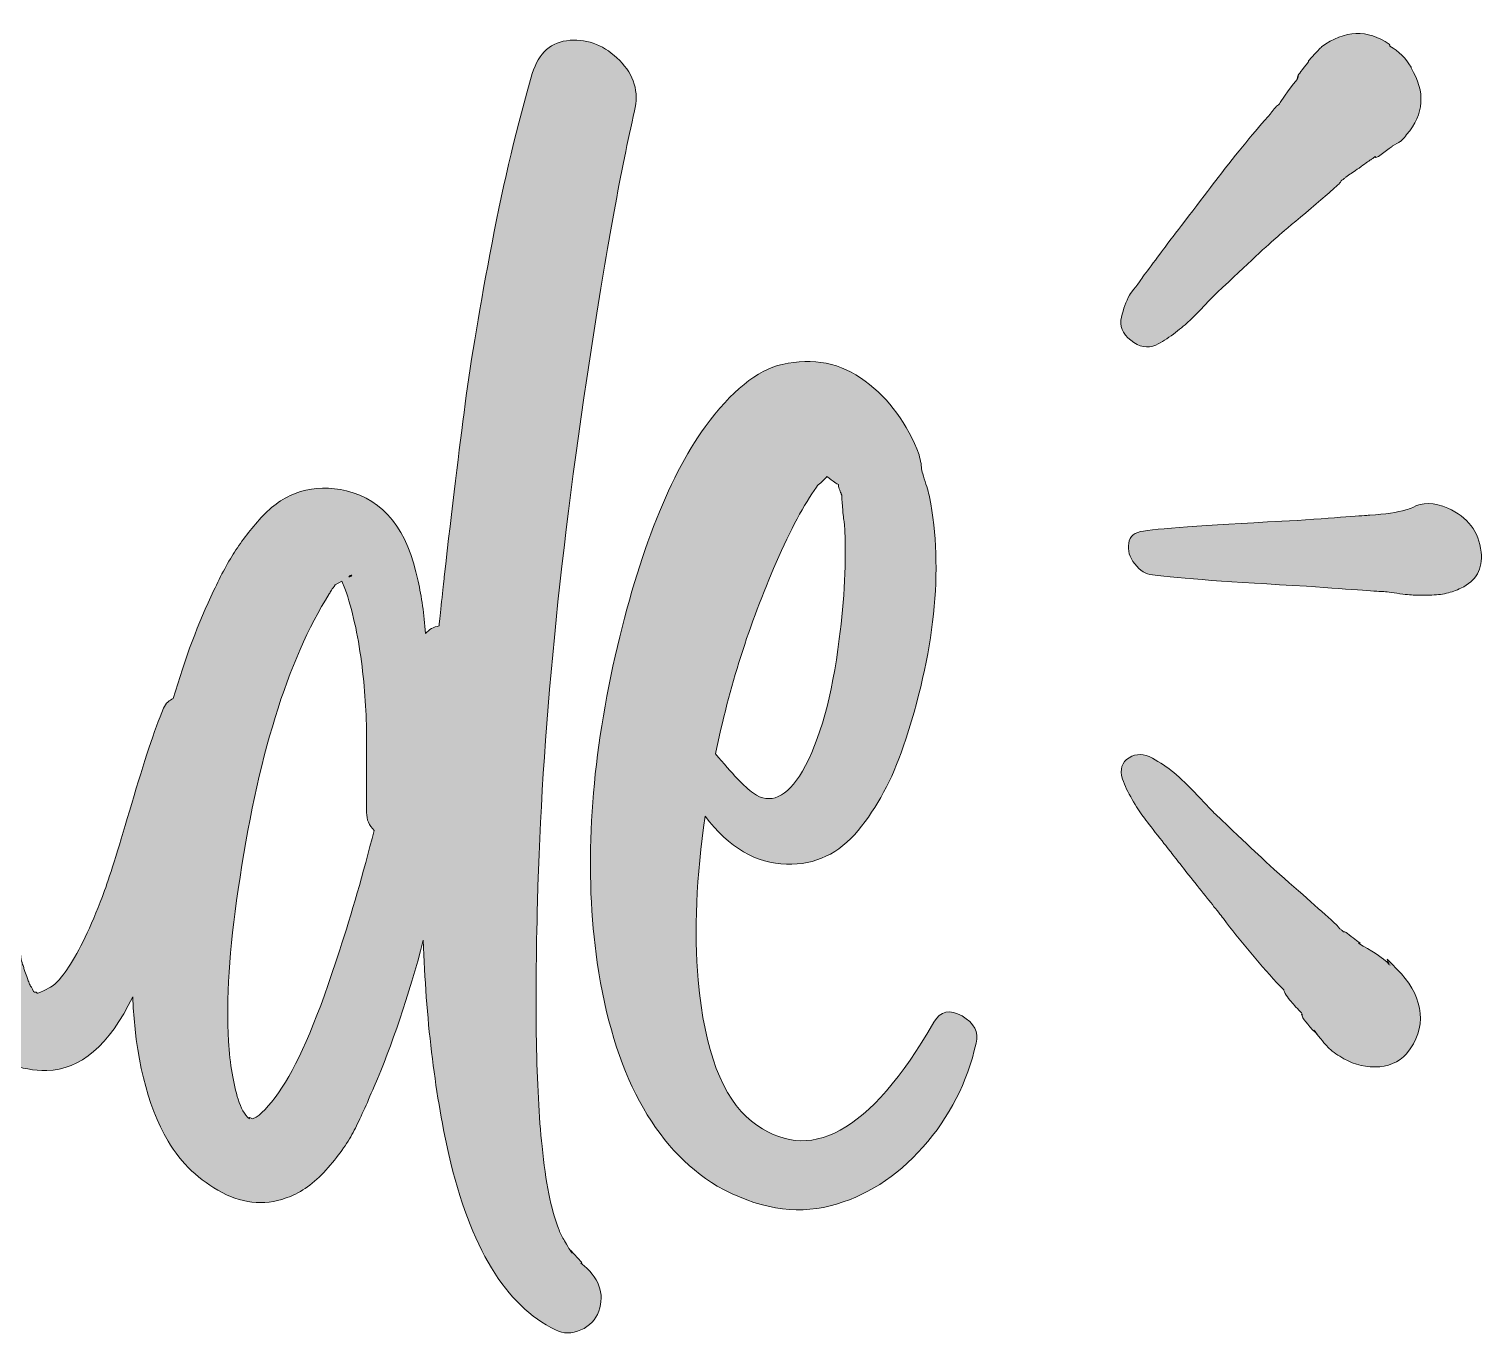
# Model space of a CAD drawing. Header units: inches. Extents: x 181 to 899, y -1027 to -53.
# Drawn here: x 555.6 to 800.7, y -1026.6 to -806.6 of the extents above; entities that cross this region are included whole.
import ezdxf

# ---------------------------------------------------------------- set-up
doc = ezdxf.new("R2010")
doc.units = ezdxf.units.IN
doc.header["$MEASUREMENT"] = 0
doc.layers.add('Layer 1', color=7, linetype='Continuous')

# ---------------------------------------------------------------- blocks, each defined once
blk = doc.blocks.new('block 2')
at = {"layer": 'Layer 1', "true_color": 0xffffff}
h = blk.add_hatch(color=7, dxfattribs=at)
h.dxf.hatch_style = 2
edge = h.paths.add_edge_path()
edge.add_spline(control_points=[(648.63, -1014.63), (648.68, -1014.67), (648.73, -1014.69), (648.77, -1014.69), (648.85, -1014.69), (648.85, -1014.61), (648.77, -1014.44), (648.77, -1014.44), (646.88, -1012.43), (646.88, -1012.43), (646.88, -1012.43), (647.13, -1012.93), (647.13, -1012.93), (646.96, -1012.68), (646.73, -1012.3), (646.44, -1011.8), (646.15, -1011.29), (645.92, -1010.92), (645.75, -1010.66), (645.41, -1010.08), (645.12, -1009.45), (644.87, -1008.78), (643.61, -1005.59), (642.69, -1000.98), (642.1, -994.94), (641.09, -985.12), (640.84, -971.36), (641.35, -953.66), (642.02, -925.9), (645.12, -894.31), (650.66, -858.91), (653.09, -843.06), (655.44, -830.22), (657.7, -820.41), (658.46, -817.22), (657.62, -814.39), (655.19, -811.92), (652.75, -809.44), (649.96, -808.31), (646.82, -808.52), (643.67, -808.73), (641.55, -810.6), (640.46, -814.12), (637.95, -822.67), (635.68, -832.2), (633.67, -842.68), (631.66, -853.17), (630.15, -862.21), (629.14, -869.8), (628.13, -877.39), (626.96, -887.1), (625.62, -898.93), (625.53, -899.85), (625.38, -901.24), (625.18, -903.08), (624.97, -904.93), (624.82, -906.31), (624.74, -907.23), (623.81, -907.4), (623.06, -907.82), (622.47, -908.49), (622.22, -905.22), (621.8, -902.28), (621.21, -899.68), (619.45, -891.04), (615.42, -885.97), (609.13, -884.46), (606.36, -883.79), (603.79, -883.83), (601.39, -884.58), (599, -885.34), (596.91, -886.68), (595.1, -888.61), (593.3, -890.54), (591.77, -892.47), (590.51, -894.4), (589.25, -896.33), (587.99, -898.63), (586.74, -901.32), (584.18, -906.64), (581.91, -912.7), (579.94, -919.48), (579.29, -919.72), (578.72, -920.24), (578.27, -921.09), (576.79, -924.73), (575.02, -930.08), (572.94, -937.13), (570.88, -944.17), (569.35, -949.08), (568.36, -951.83), (566.39, -957.16), (564.47, -961.3), (562.6, -964.25), (561.81, -965.53), (560.97, -966.62), (560.08, -967.5), (559.79, -967.8), (558.95, -968.29), (557.57, -968.98), (557.57, -968.98), (557.13, -969.13), (557.13, -969.13), (557.13, -969.13), (556.98, -969.13), (556.98, -969.13), (556.98, -969.13), (556.83, -968.98), (556.83, -968.98), (556.83, -968.98), (556.54, -968.98), (556.54, -968.98), (556.54, -968.98), (556.39, -968.84), (556.39, -968.84), (556.09, -968.24), (555.89, -967.9), (555.8, -967.8), (555.7, -967.7), (555.65, -967.58), (555.65, -967.43), (555.65, -967.28), (555.6, -967.16), (555.5, -967.06), (555.11, -965.98), (554.86, -965.29), (554.76, -964.99), (554.76, -964.9), (554.71, -964.72), (554.61, -964.47), (554.52, -964.23), (554.47, -964.06), (554.47, -963.96), (554.37, -963.76), (554.32, -963.61), (554.32, -963.51), (553.43, -958.29), (553.09, -949.62), (553.28, -937.5), (553.28, -934.74), (553.41, -929.81), (553.65, -922.71), (553.9, -915.62), (554.02, -910.15), (554.02, -906.31), (554.02, -904.14), (553.09, -902.17), (551.22, -900.39), (549.34, -898.62), (547.22, -897.58), (544.86, -897.29), (544.66, -888.81), (543.48, -881.67), (541.31, -875.85), (538.45, -868.66), (533.57, -864.6), (526.68, -863.66), (519.78, -862.72), (514.01, -865.41), (509.38, -871.71), (502.19, -881.47), (496.37, -895.56), (491.94, -913.99), (487.41, -932.22), (485.78, -949.42), (487.06, -965.58), (488.64, -986.77), (495.53, -999.44), (507.76, -1003.57), (509.23, -1004.07), (510.66, -1004.16), (512.04, -1003.87), (515.49, -1004.16), (518.57, -1003.2), (521.28, -1000.99), (523.99, -998.77), (526.21, -995.62), (527.93, -991.53), (529.66, -987.44), (530.96, -983.86), (531.85, -980.81), (532.74, -977.76), (533.52, -974.36), (534.21, -970.61), (535.59, -963.32), (536.58, -957.8), (537.17, -954.05), (538.06, -958.59), (539.04, -962.43), (540.13, -965.58), (541.7, -970.22), (544.07, -974.16), (547.22, -977.41), (550.38, -980.66), (554.17, -982.24), (558.61, -982.14), (564.29, -982.06), (569.13, -977.91), (573.11, -969.73), (573.52, -979.8), (575.49, -987.93), (579.06, -994.05), (581.32, -997.83), (584.36, -1000.72), (588.18, -1002.74), (592, -1004.75), (595.84, -1004.96), (599.7, -1003.37), (601.96, -1002.44), (604.08, -1000.83), (606.05, -998.52), (608.02, -996.22), (609.49, -994.12), (610.45, -992.23), (611.42, -990.34), (612.53, -987.89), (613.79, -984.87), (616.81, -977.91), (619.58, -969.69), (622.09, -960.21), (622.51, -973.29), (623.94, -985.33), (626.37, -996.32), (629.98, -1011.92), (635.98, -1021.78), (644.37, -1025.89), (645.71, -1026.56), (647.13, -1026.56), (648.64, -1025.89), (650.15, -1025.22), (651.16, -1024.17), (651.66, -1022.74), (652.72, -1019.72), (651.7, -1017.02), (648.63, -1014.63)], knot_values=[0, 0, 0, 0, 1, 1, 1, 2, 2, 2, 3, 3, 3, 4, 4, 4, 5, 5, 5, 6, 6, 6, 7, 7, 7, 8, 8, 8, 9, 9, 9, 10, 10, 10, 11, 11, 11, 12, 12, 12, 13, 13, 13, 14, 14, 14, 15, 15, 15, 16, 16, 16, 17, 17, 17, 18, 18, 18, 19, 19, 19, 20, 20, 20, 21, 21, 21, 22, 22, 22, 23, 23, 23, 24, 24, 24, 25, 25, 25, 26, 26, 26, 27, 27, 27, 28, 28, 28, 29, 29, 29, 30, 30, 30, 31, 31, 31, 32, 32, 32, 33, 33, 33, 34, 34, 34, 35, 35, 35, 36, 36, 36, 37, 37, 37, 38, 38, 38, 39, 39, 39, 40, 40, 40, 41, 41, 41, 42, 42, 42, 43, 43, 43, 44, 44, 44, 45, 45, 45, 46, 46, 46, 47, 47, 47, 48, 48, 48, 49, 49, 49, 50, 50, 50, 51, 51, 51, 52, 52, 52, 53, 53, 53, 54, 54, 54, 55, 55, 55, 56, 56, 56, 57, 57, 57, 58, 58, 58, 59, 59, 59, 60, 60, 60, 61, 61, 61, 62, 62, 62, 63, 63, 63, 64, 64, 64, 65, 65, 65, 66, 66, 66, 67, 67, 67, 68, 68, 68, 69, 69, 69, 70, 70, 70, 71, 71, 71, 72, 72, 72, 73, 73, 73, 74, 74, 74, 75, 75, 75, 76, 76, 76, 77, 77, 77, 78, 78, 78, 78], degree=3, periodic=1)
edge = h.paths.add_edge_path()
edge.add_spline(control_points=[(527.86, -958.49), (525.89, -967.75), (524.01, -974.45), (522.24, -978.59), (521.16, -981.35), (519.63, -984.01), (517.66, -986.57), (516.67, -987.86), (515.64, -988.84), (514.55, -989.53), (514.16, -989.73), (513.82, -989.88), (513.52, -989.97), (513.52, -989.97), (512.63, -989.53), (512.63, -989.53), (512.53, -989.53), (512.31, -989.41), (511.97, -989.16), (511.62, -988.92), (511.35, -988.74), (511.15, -988.64), (511.15, -988.64), (509.97, -987.46), (509.97, -987.46), (509.97, -987.46), (509.09, -986.13), (509.09, -986.13), (508.89, -985.74), (508.64, -985.15), (508.35, -984.36), (506.96, -980.61), (506.13, -975.83), (505.83, -970.02), (505.24, -958.59), (506.37, -945.28), (509.23, -930.11), (512.09, -915.42), (515.88, -902.9), (520.62, -892.56), (522.78, -887.93), (525.1, -884.23), (527.56, -881.47), (528.16, -882.85), (528.6, -884.08), (528.89, -885.17), (529.48, -887.14), (530.08, -890.29), (530.67, -894.63), (531.95, -903.5), (532.59, -913.75), (532.59, -925.37), (530.62, -942.23), (529.04, -953.27), (527.86, -958.49)], knot_values=[0, 0, 0, 0, 1, 1, 1, 2, 2, 2, 3, 3, 3, 4, 4, 4, 5, 5, 5, 6, 6, 6, 7, 7, 7, 8, 8, 8, 9, 9, 9, 10, 10, 10, 11, 11, 11, 12, 12, 12, 13, 13, 13, 14, 14, 14, 15, 15, 15, 16, 16, 16, 17, 17, 17, 18, 18, 18, 18], degree=3, periodic=1)
edge = h.paths.add_edge_path()
edge.add_spline(control_points=[(610.01, -898.8), (609.93, -898.89), (609.76, -898.93), (609.51, -898.93), (609.93, -898.59), (610.1, -898.55), (610.01, -898.8)], knot_values=[0, 0, 0, 0, 1, 1, 1, 2, 2, 2, 2], degree=3, periodic=1)
edge = h.paths.add_edge_path()
edge.add_spline(control_points=[(608, -961.84), (604.48, -972.83), (601.25, -980.55), (598.31, -984.99), (596.63, -987.51), (595.17, -989.19), (593.91, -990.03), (593.91, -990.03), (593.28, -990.28), (593.28, -990.28), (592.77, -990.03), (592.61, -990.03), (592.77, -990.28), (591.94, -989.61), (591.31, -988.52), (590.89, -987.01), (590.05, -984.41), (589.5, -981.14), (589.25, -977.19), (588.83, -970.23), (589.38, -961.72), (590.89, -951.65), (594.07, -929.59), (599.19, -912.98), (606.24, -901.82), (606.41, -901.49), (606.74, -900.98), (607.25, -900.31), (607.25, -900.31), (608.38, -899.68), (608.38, -899.68), (608.38, -899.68), (608.88, -900.94), (608.88, -900.94), (610.14, -904.55), (611.06, -908.64), (611.65, -913.21), (612.24, -917.78), (612.53, -922.08), (612.53, -926.11), (612.53, -930.13), (612.53, -934.33), (612.53, -938.69), (612.53, -939.86), (612.95, -940.87), (613.79, -941.71), (611.94, -949.01), (610.01, -955.72), (608, -961.84)], knot_values=[0, 0, 0, 0, 1, 1, 1, 2, 2, 2, 3, 3, 3, 4, 4, 4, 5, 5, 5, 6, 6, 6, 7, 7, 7, 8, 8, 8, 9, 9, 9, 10, 10, 10, 11, 11, 11, 12, 12, 12, 13, 13, 13, 14, 14, 14, 15, 15, 15, 16, 16, 16, 16], degree=3, periodic=1)
h = blk.add_hatch(color=7, dxfattribs=at)
h.dxf.hatch_style = 2
edge = h.paths.add_edge_path()
edge.add_spline(control_points=[(741.35, -859.08), (742.78, -860.21), (744.19, -860.48), (745.57, -859.89), (746.55, -859.4), (747.54, -858.78), (748.52, -858.04), (749.51, -857.3), (750.35, -856.61), (751.04, -855.97), (751.73, -855.33), (752.59, -854.47), (753.63, -853.38), (754.66, -852.3), (755.42, -851.51), (755.92, -851.02), (761.14, -846.09), (764.54, -842.94), (766.12, -841.56), (766.8, -840.97), (768.38, -839.64), (770.85, -837.57), (773.31, -835.5), (775.18, -833.87), (776.46, -832.69), (776.56, -832.59), (776.66, -832.47), (776.76, -832.32), (776.86, -832.17), (776.98, -832.05), (777.13, -831.95), (777.28, -831.85), (777.4, -831.75), (777.5, -831.65), (777.6, -831.56), (777.89, -831.36), (778.39, -831.06), (778.39, -831.06), (778.09, -831.21), (778.09, -831.21), (778.58, -830.91), (779.27, -830.45), (780.16, -829.81), (781.05, -829.17), (781.64, -828.75), (781.93, -828.55), (782.23, -828.35), (782.43, -828.21), (782.52, -828.11), (782.52, -828.11), (782.67, -828.25), (782.67, -828.25), (782.67, -828.25), (783.12, -828.11), (783.12, -828.11), (783.12, -828.11), (784.89, -826.78), (784.89, -826.78), (785.18, -826.58), (785.38, -826.43), (785.48, -826.33), (785.48, -826.33), (786.52, -825.74), (786.52, -825.74), (786.91, -825.54), (787.35, -825.1), (787.85, -824.41), (790.8, -820.96), (791.05, -817.22), (788.59, -813.18), (788.59, -813.18), (788.59, -813.03), (788.59, -813.03), (787.7, -811.55), (786.52, -810.37), (785.04, -809.48), (785.04, -809.48), (785.04, -809.33), (785.04, -809.33), (785.04, -809.33), (784.89, -809.18), (784.89, -809.18), (781.24, -806.62), (777.45, -806.77), (773.51, -809.63), (773.41, -809.73), (773.21, -809.92), (772.92, -810.22), (772.62, -810.52), (772.32, -810.84), (772.03, -811.18), (771.73, -811.53), (771.53, -811.75), (771.44, -811.85), (771.34, -811.94), (771.29, -812.04), (771.29, -812.14), (770.21, -813.52), (769.61, -814.31), (769.52, -814.51), (769.61, -814.51), (769.56, -814.71), (769.37, -815.1), (767.69, -817.27), (766.71, -818.65), (766.41, -819.24), (766.41, -819.24), (766.27, -819.38), (766.27, -819.38), (766.06, -819.48), (765.82, -819.71), (765.53, -820.05), (765.23, -820.4), (765.03, -820.67), (764.93, -820.86), (762.27, -823.82), (759.32, -827.42), (756.06, -831.65), (755.08, -832.94), (753.65, -834.81), (751.78, -837.27), (749.9, -839.74), (748.57, -841.46), (747.79, -842.44), (747.29, -843.14), (746.53, -844.17), (745.5, -845.55), (744.46, -846.93), (743.7, -847.97), (743.2, -848.65), (743, -848.95), (742.66, -849.42), (742.17, -850.06), (741.68, -850.7), (741.33, -851.17), (741.13, -851.46), (740.54, -852.55), (740.1, -853.78), (739.8, -855.16), (739.41, -856.64), (739.93, -857.94), (741.35, -859.08)], knot_values=[0, 0, 0, 0, 1, 1, 1, 2, 2, 2, 3, 3, 3, 4, 4, 4, 5, 5, 5, 6, 6, 6, 7, 7, 7, 8, 8, 8, 9, 9, 9, 10, 10, 10, 11, 11, 11, 12, 12, 12, 13, 13, 13, 14, 14, 14, 15, 15, 15, 16, 16, 16, 17, 17, 17, 18, 18, 18, 19, 19, 19, 20, 20, 20, 21, 21, 21, 22, 22, 22, 23, 23, 23, 24, 24, 24, 25, 25, 25, 26, 26, 26, 27, 27, 27, 28, 28, 28, 29, 29, 29, 30, 30, 30, 31, 31, 31, 32, 32, 32, 33, 33, 33, 34, 34, 34, 35, 35, 35, 36, 36, 36, 37, 37, 37, 38, 38, 38, 39, 39, 39, 40, 40, 40, 41, 41, 41, 42, 42, 42, 43, 43, 43, 44, 44, 44, 45, 45, 45, 46, 46, 46, 47, 47, 47, 47], degree=3, periodic=1)
h = blk.add_hatch(color=7, dxfattribs=at)
h.dxf.hatch_style = 2
h.paths.add_polyline_path([(769.52, -814.65), (769.52, -814.51), (769.37, -814.95)])
h = blk.add_hatch(color=7, dxfattribs=at)
h.dxf.hatch_style = 2
edge = h.paths.add_edge_path()
edge.add_spline(control_points=[(712.9, -972.97), (710.83, -971.79), (709.25, -972.14), (708.17, -974.01), (697.33, -992.74), (687.08, -998.3), (677.42, -990.71), (672.49, -986.77), (669.49, -978.84), (668.4, -966.91), (667.71, -958.74), (668.11, -949.52), (669.59, -939.27), (673.62, -944.59), (678.21, -947.3), (683.33, -947.4), (688.16, -947.5), (692.18, -945.6), (695.38, -941.71), (698.58, -937.82), (701.12, -933.11), (702.99, -927.59), (708.32, -911.83), (709.79, -897.78), (707.43, -885.46), (707.33, -885.07), (707.21, -884.63), (707.06, -884.13), (706.91, -883.64), (706.74, -883.07), (706.54, -882.43), (706.34, -881.79), (706.19, -881.32), (706.1, -881.03), (706.1, -880.34), (705.95, -879.45), (705.65, -878.37), (703.68, -873.14), (700.65, -869), (696.56, -865.95), (692.47, -862.9), (687.82, -861.96), (682.59, -863.14), (678.36, -864.13), (674.02, -867.63), (669.59, -873.64), (663.18, -882.61), (658, -896.06), (654.06, -913.99), (650.12, -932.13), (649.24, -948.78), (651.4, -963.96), (654.16, -982.58), (660.91, -995.15), (671.65, -1001.65), (678.36, -1005.4), (684.69, -1006.5), (690.65, -1004.98), (696.61, -1003.45), (701.83, -1000.15), (706.32, -995.07), (710.8, -990), (713.79, -984.16), (715.26, -977.56), (715.76, -975.69), (714.97, -974.16), (712.9, -972.97)], knot_values=[0, 0, 0, 0, 1, 1, 1, 2, 2, 2, 3, 3, 3, 4, 4, 4, 5, 5, 5, 6, 6, 6, 7, 7, 7, 8, 8, 8, 9, 9, 9, 10, 10, 10, 11, 11, 11, 12, 12, 12, 13, 13, 13, 14, 14, 14, 15, 15, 15, 16, 16, 16, 17, 17, 17, 18, 18, 18, 19, 19, 19, 20, 20, 20, 21, 21, 21, 22, 22, 22, 22], degree=3, periodic=1)
edge = h.paths.add_edge_path()
edge.add_spline(control_points=[(681.56, -896.55), (684.02, -890.93), (686.29, -886.7), (688.36, -883.84), (688.36, -883.84), (688.51, -883.54), (688.51, -883.54), (688.7, -883.44), (688.97, -883.22), (689.32, -882.88), (689.66, -882.53), (689.94, -882.26), (690.13, -882.06), (691.22, -882.85), (691.86, -883.3), (692.05, -883.39), (692.05, -883.59), (692.1, -883.84), (692.2, -884.13), (692.3, -884.43), (692.4, -884.67), (692.5, -884.87), (692.5, -884.97), (692.55, -885.07), (692.65, -885.17), (692.65, -885.17), (692.65, -885.46), (692.65, -885.46), (692.65, -885.96), (692.69, -886.72), (692.79, -887.75), (692.89, -888.79), (692.99, -889.55), (693.09, -890.04), (693.39, -896.35), (693.09, -902.81), (692.2, -909.41), (691.02, -919.07), (688.95, -926.51), (685.99, -931.73), (683.33, -936.17), (680.57, -937.4), (677.72, -935.43), (676.24, -934.34), (674.12, -932.13), (671.36, -928.77), (673.62, -917.64), (677.03, -906.9), (681.56, -896.55)], knot_values=[0, 0, 0, 0, 1, 1, 1, 2, 2, 2, 3, 3, 3, 4, 4, 4, 5, 5, 5, 6, 6, 6, 7, 7, 7, 8, 8, 8, 9, 9, 9, 10, 10, 10, 11, 11, 11, 12, 12, 12, 13, 13, 13, 14, 14, 14, 15, 15, 15, 16, 16, 16, 16], degree=3, periodic=1)
h = blk.add_hatch(color=7, dxfattribs=at)
h.dxf.hatch_style = 2
edge = h.paths.add_edge_path()
edge.add_spline(control_points=[(794.8, -887.38), (792.43, -886.4), (790.46, -886.35), (788.88, -887.24), (788.49, -887.44), (788.09, -887.58), (787.7, -887.68), (786.32, -888.08), (784.3, -888.37), (781.64, -888.57), (781.44, -888.57), (777.35, -888.86), (769.37, -889.45), (755.47, -890.14), (746.85, -890.73), (743.5, -891.23), (742.02, -891.43), (741.18, -892.11), (740.99, -893.3), (740.79, -894.48), (741.13, -895.64), (742.02, -896.77), (742.91, -897.9), (743.89, -898.52), (744.98, -898.62), (749.61, -899.21), (758.28, -899.85), (770.99, -900.54), (779.27, -901.13), (783.51, -901.43), (783.71, -901.43), (784, -901.43), (784.84, -901.53), (786.22, -901.72), (787.6, -901.92), (788.59, -902.02), (789.18, -902.02), (789.77, -902.02), (790.61, -902.02), (791.69, -902.02), (792.77, -902.02), (793.73, -901.92), (794.57, -901.72), (795.41, -901.53), (796.22, -901.23), (797.01, -900.84), (799.57, -899.65), (800.71, -897.64), (800.41, -894.77), (800.02, -891.33), (798.14, -888.86), (794.8, -887.38)], knot_values=[0, 0, 0, 0, 1, 1, 1, 2, 2, 2, 3, 3, 3, 4, 4, 4, 5, 5, 5, 6, 6, 6, 7, 7, 7, 8, 8, 8, 9, 9, 9, 10, 10, 10, 11, 11, 11, 12, 12, 12, 13, 13, 13, 14, 14, 14, 15, 15, 15, 16, 16, 16, 17, 17, 17, 17], degree=3, periodic=1)
h = blk.add_hatch(color=7, dxfattribs=at)
h.dxf.hatch_style = 2
edge = h.paths.add_edge_path()
edge.add_spline(control_points=[(784.59, -963.37), (784.59, -963.37), (784.74, -963.96), (784.74, -963.96), (784.82, -964.11), (784.87, -964.2), (784.92, -964.28), (784.8, -964.16), (784.59, -963.95), (784.3, -963.66), (783.51, -962.97), (781.98, -961.99), (779.72, -960.71), (779.72, -960.71), (780.01, -960.71), (780.01, -960.71), (780.01, -960.71), (779.42, -960.26), (779.42, -960.26), (779.03, -959.97), (778.61, -959.65), (778.16, -959.3), (777.72, -958.96), (777.45, -958.78), (777.35, -958.78), (777.35, -958.78), (777.2, -958.78), (777.2, -958.78), (777.2, -958.78), (777.06, -958.64), (777.06, -958.64), (776.96, -958.54), (776.83, -958.44), (776.69, -958.34), (776.54, -958.24), (776.41, -958.12), (776.32, -957.97), (776.22, -957.82), (776.12, -957.7), (776.02, -957.6), (773.75, -955.53), (770.26, -952.43), (765.53, -948.29), (764.44, -947.3), (761.14, -944.2), (755.62, -938.97), (755.13, -938.48), (754.12, -937.42), (752.59, -935.8), (751.06, -934.17), (749.73, -932.89), (748.6, -931.95), (747.47, -931.02), (746.26, -930.2), (744.98, -929.51), (743.6, -928.73), (742.29, -928.7), (741.06, -929.44), (739.83, -930.18), (739.46, -931.39), (739.95, -933.06), (740.34, -934.15), (740.89, -935.28), (741.58, -936.46), (742.26, -937.64), (742.88, -938.6), (743.42, -939.34), (743.97, -940.08), (744.78, -941.14), (745.86, -942.52), (746.95, -943.9), (747.69, -944.84), (748.08, -945.33), (749.07, -946.61), (750.54, -948.49), (752.52, -950.95), (754.49, -953.41), (755.96, -955.29), (756.95, -956.56), (759.71, -960.21), (762.72, -963.81), (765.97, -967.36), (765.97, -967.36), (767, -968.39), (767, -968.39), (767, -968.39), (767.15, -968.54), (767.15, -968.54), (767.15, -968.54), (767.15, -968.69), (767.15, -968.69), (767.25, -968.98), (767.45, -969.33), (767.74, -969.72), (768.04, -970.12), (768.31, -970.46), (768.56, -970.76), (768.8, -971.05), (769.1, -971.37), (769.44, -971.72), (769.79, -972.06), (770.06, -972.38), (770.26, -972.68), (770.26, -972.68), (770.26, -972.83), (770.26, -972.83), (770.26, -972.83), (770.11, -972.68), (770.11, -972.68), (770.3, -973.37), (771.09, -974.4), (772.47, -975.78), (772.47, -975.78), (772.84, -976.15), (772.84, -976.15), (772.99, -976.35), (773.16, -976.57), (773.36, -976.82), (773.75, -977.31), (774.1, -977.7), (774.39, -978), (774.89, -978.59), (775.63, -979.18), (776.61, -979.77), (778.39, -980.96), (780.36, -981.55), (782.52, -981.55), (784.69, -981.55), (786.46, -980.81), (787.85, -979.33), (789.62, -977.16), (790.38, -974.9), (790.14, -972.53), (789.89, -970.17), (788.83, -967.95), (786.96, -965.88), (786.96, -965.88), (784.59, -963.37), (784.59, -963.37)], knot_values=[0, 0, 0, 0, 1, 1, 1, 2, 2, 2, 3, 3, 3, 4, 4, 4, 5, 5, 5, 6, 6, 6, 7, 7, 7, 8, 8, 8, 9, 9, 9, 10, 10, 10, 11, 11, 11, 12, 12, 12, 13, 13, 13, 14, 14, 14, 15, 15, 15, 16, 16, 16, 17, 17, 17, 18, 18, 18, 19, 19, 19, 20, 20, 20, 21, 21, 21, 22, 22, 22, 23, 23, 23, 24, 24, 24, 25, 25, 25, 26, 26, 26, 27, 27, 27, 28, 28, 28, 29, 29, 29, 30, 30, 30, 31, 31, 31, 32, 32, 32, 33, 33, 33, 34, 34, 34, 35, 35, 35, 36, 36, 36, 37, 37, 37, 38, 38, 38, 39, 39, 39, 40, 40, 40, 41, 41, 41, 42, 42, 42, 43, 43, 43, 44, 44, 44, 45, 45, 45, 46, 46, 46, 46], degree=3, periodic=1)
edge = h.paths.add_edge_path()
edge.add_spline(control_points=[(772.18, -975.34), (772.18, -975.34), (772.32, -975.49), (772.32, -975.49), (772.32, -975.49), (772.47, -975.64), (772.47, -975.64), (772.55, -975.75), (772.65, -975.89), (772.76, -976.03), (772.76, -976.03), (772.18, -975.34), (772.18, -975.34)], knot_values=[0, 0, 0, 0, 1, 1, 1, 2, 2, 2, 3, 3, 3, 4, 4, 4, 4], degree=3, periodic=1)
edge = h.paths.add_edge_path()
edge.add_spline(control_points=[(785.04, -964.4), (785.04, -964.4), (785.04, -964.4), (785.04, -964.4), (785.06, -964.43), (785.06, -964.42), (785.04, -964.4)], knot_values=[0, 0, 0, 0, 1, 1, 1, 2, 2, 2, 2], degree=3, periodic=1)
at = {"layer": 'Layer 1', "lineweight": 0}
blk.add_lwpolyline([(769.52, -814.65), (769.52, -814.51), (769.37, -814.95), (769.52, -814.65)], dxfattribs=at)
for points, knots in [([(648.63, -1014.63), (648.68, -1014.67), (648.73, -1014.69), (648.77, -1014.69), (648.85, -1014.69), (648.85, -1014.61), (648.77, -1014.44), (648.77, -1014.44), (646.88, -1012.43), (646.88, -1012.43), (646.88, -1012.43), (647.13, -1012.93), (647.13, -1012.93), (646.96, -1012.68), (646.73, -1012.3), (646.44, -1011.8), (646.15, -1011.29), (645.92, -1010.92), (645.75, -1010.66), (645.41, -1010.08), (645.12, -1009.45), (644.87, -1008.78), (643.61, -1005.59), (642.69, -1000.98), (642.1, -994.94), (641.09, -985.12), (640.84, -971.36), (641.35, -953.66), (642.02, -925.9), (645.12, -894.31), (650.66, -858.91), (653.09, -843.06), (655.44, -830.22), (657.7, -820.41), (658.46, -817.22), (657.62, -814.39), (655.19, -811.92), (652.75, -809.44), (649.96, -808.31), (646.82, -808.52), (643.67, -808.73), (641.55, -810.6), (640.46, -814.12), (637.95, -822.67), (635.68, -832.2), (633.67, -842.68), (631.66, -853.17), (630.15, -862.21), (629.14, -869.8), (628.13, -877.39), (626.96, -887.1), (625.62, -898.93), (625.53, -899.85), (625.38, -901.24), (625.18, -903.08), (624.97, -904.93), (624.82, -906.31), (624.74, -907.23), (623.81, -907.4), (623.06, -907.82), (622.47, -908.49), (622.22, -905.22), (621.8, -902.28), (621.21, -899.68), (619.45, -891.04), (615.42, -885.97), (609.13, -884.46), (606.36, -883.79), (603.79, -883.83), (601.39, -884.58), (599, -885.34), (596.91, -886.68), (595.1, -888.61), (593.3, -890.54), (591.77, -892.47), (590.51, -894.4), (589.25, -896.33), (587.99, -898.63), (586.74, -901.32), (584.18, -906.64), (581.91, -912.7), (579.94, -919.48), (579.29, -919.72), (578.72, -920.24), (578.27, -921.09), (576.79, -924.73), (575.02, -930.08), (572.94, -937.13), (570.88, -944.17), (569.35, -949.08), (568.36, -951.83), (566.39, -957.16), (564.47, -961.3), (562.6, -964.25), (561.81, -965.53), (560.97, -966.62), (560.08, -967.5), (559.79, -967.8), (558.95, -968.29), (557.57, -968.98), (557.57, -968.98), (557.13, -969.13), (557.13, -969.13), (557.13, -969.13), (556.98, -969.13), (556.98, -969.13), (556.98, -969.13), (556.83, -968.98), (556.83, -968.98), (556.83, -968.98), (556.54, -968.98), (556.54, -968.98), (556.54, -968.98), (556.39, -968.84), (556.39, -968.84), (556.09, -968.24), (555.89, -967.9), (555.8, -967.8), (555.7, -967.7), (555.65, -967.58), (555.65, -967.43), (555.65, -967.28), (555.6, -967.16), (555.5, -967.06), (555.11, -965.98), (554.86, -965.29), (554.76, -964.99), (554.76, -964.9), (554.71, -964.72), (554.61, -964.47), (554.52, -964.23), (554.47, -964.06), (554.47, -963.96), (554.37, -963.76), (554.32, -963.61), (554.32, -963.51), (553.43, -958.29), (553.09, -949.62), (553.28, -937.5), (553.28, -934.74), (553.41, -929.81), (553.65, -922.71), (553.9, -915.62), (554.02, -910.15), (554.02, -906.31), (554.02, -904.14), (553.09, -902.17), (551.22, -900.39), (549.34, -898.62), (547.22, -897.58), (544.86, -897.29), (544.66, -888.81), (543.48, -881.67), (541.31, -875.85), (538.45, -868.66), (533.57, -864.6), (526.68, -863.66), (519.78, -862.72), (514.01, -865.41), (509.38, -871.71), (502.19, -881.47), (496.37, -895.56), (491.94, -913.99), (487.41, -932.22), (485.78, -949.42), (487.06, -965.58), (488.64, -986.77), (495.53, -999.44), (507.76, -1003.57), (509.23, -1004.07), (510.66, -1004.16), (512.04, -1003.87), (515.49, -1004.16), (518.57, -1003.2), (521.28, -1000.99), (523.99, -998.77), (526.21, -995.62), (527.93, -991.53), (529.66, -987.44), (530.96, -983.86), (531.85, -980.81), (532.74, -977.76), (533.52, -974.36), (534.21, -970.61), (535.59, -963.32), (536.58, -957.8), (537.17, -954.05), (538.06, -958.59), (539.04, -962.43), (540.13, -965.58), (541.7, -970.22), (544.07, -974.16), (547.22, -977.41), (550.38, -980.66), (554.17, -982.24), (558.61, -982.14), (564.29, -982.06), (569.13, -977.91), (573.11, -969.73), (573.52, -979.8), (575.49, -987.93), (579.06, -994.05), (581.32, -997.83), (584.36, -1000.72), (588.18, -1002.74), (592, -1004.75), (595.84, -1004.96), (599.7, -1003.37), (601.96, -1002.44), (604.08, -1000.83), (606.05, -998.52), (608.02, -996.22), (609.49, -994.12), (610.45, -992.23), (611.42, -990.34), (612.53, -987.89), (613.79, -984.87), (616.81, -977.91), (619.58, -969.69), (622.09, -960.21), (622.51, -973.29), (623.94, -985.33), (626.37, -996.32), (629.98, -1011.92), (635.98, -1021.78), (644.37, -1025.89), (645.71, -1026.56), (647.13, -1026.56), (648.64, -1025.89), (650.15, -1025.22), (651.16, -1024.17), (651.66, -1022.74), (652.72, -1019.72), (651.7, -1017.02), (648.63, -1014.63)], [0, 0, 0, 0, 1, 1, 1, 2, 2, 2, 3, 3, 3, 4, 4, 4, 5, 5, 5, 6, 6, 6, 7, 7, 7, 8, 8, 8, 9, 9, 9, 10, 10, 10, 11, 11, 11, 12, 12, 12, 13, 13, 13, 14, 14, 14, 15, 15, 15, 16, 16, 16, 17, 17, 17, 18, 18, 18, 19, 19, 19, 20, 20, 20, 21, 21, 21, 22, 22, 22, 23, 23, 23, 24, 24, 24, 25, 25, 25, 26, 26, 26, 27, 27, 27, 28, 28, 28, 29, 29, 29, 30, 30, 30, 31, 31, 31, 32, 32, 32, 33, 33, 33, 34, 34, 34, 35, 35, 35, 36, 36, 36, 37, 37, 37, 38, 38, 38, 39, 39, 39, 40, 40, 40, 41, 41, 41, 42, 42, 42, 43, 43, 43, 44, 44, 44, 45, 45, 45, 46, 46, 46, 47, 47, 47, 48, 48, 48, 49, 49, 49, 50, 50, 50, 51, 51, 51, 52, 52, 52, 53, 53, 53, 54, 54, 54, 55, 55, 55, 56, 56, 56, 57, 57, 57, 58, 58, 58, 59, 59, 59, 60, 60, 60, 61, 61, 61, 62, 62, 62, 63, 63, 63, 64, 64, 64, 65, 65, 65, 66, 66, 66, 67, 67, 67, 68, 68, 68, 69, 69, 69, 70, 70, 70, 71, 71, 71, 72, 72, 72, 73, 73, 73, 74, 74, 74, 75, 75, 75, 76, 76, 76, 77, 77, 77, 78, 78, 78, 78]), ([(741.35, -859.08), (742.78, -860.21), (744.19, -860.48), (745.57, -859.89), (746.55, -859.4), (747.54, -858.78), (748.52, -858.04), (749.51, -857.3), (750.35, -856.61), (751.04, -855.97), (751.73, -855.33), (752.59, -854.47), (753.63, -853.38), (754.66, -852.3), (755.42, -851.51), (755.92, -851.02), (761.14, -846.09), (764.54, -842.94), (766.12, -841.56), (766.8, -840.97), (768.38, -839.64), (770.85, -837.57), (773.31, -835.5), (775.18, -833.87), (776.46, -832.69), (776.56, -832.59), (776.66, -832.47), (776.76, -832.32), (776.86, -832.17), (776.98, -832.05), (777.13, -831.95), (777.28, -831.85), (777.4, -831.75), (777.5, -831.65), (777.6, -831.56), (777.89, -831.36), (778.39, -831.06), (778.39, -831.06), (778.09, -831.21), (778.09, -831.21), (778.58, -830.91), (779.27, -830.45), (780.16, -829.81), (781.05, -829.17), (781.64, -828.75), (781.93, -828.55), (782.23, -828.35), (782.43, -828.21), (782.52, -828.11), (782.52, -828.11), (782.67, -828.25), (782.67, -828.25), (782.67, -828.25), (783.12, -828.11), (783.12, -828.11), (783.12, -828.11), (784.89, -826.78), (784.89, -826.78), (785.18, -826.58), (785.38, -826.43), (785.48, -826.33), (785.48, -826.33), (786.52, -825.74), (786.52, -825.74), (786.91, -825.54), (787.35, -825.1), (787.85, -824.41), (790.8, -820.96), (791.05, -817.22), (788.59, -813.18), (788.59, -813.18), (788.59, -813.03), (788.59, -813.03), (787.7, -811.55), (786.52, -810.37), (785.04, -809.48), (785.04, -809.48), (785.04, -809.33), (785.04, -809.33), (785.04, -809.33), (784.89, -809.18), (784.89, -809.18), (781.24, -806.62), (777.45, -806.77), (773.51, -809.63), (773.41, -809.73), (773.21, -809.92), (772.92, -810.22), (772.62, -810.52), (772.32, -810.84), (772.03, -811.18), (771.73, -811.53), (771.53, -811.75), (771.44, -811.85), (771.34, -811.94), (771.29, -812.04), (771.29, -812.14), (770.21, -813.52), (769.61, -814.31), (769.52, -814.51), (769.61, -814.51), (769.56, -814.71), (769.37, -815.1), (767.69, -817.27), (766.71, -818.65), (766.41, -819.24), (766.41, -819.24), (766.27, -819.38), (766.27, -819.38), (766.06, -819.48), (765.82, -819.71), (765.53, -820.05), (765.23, -820.4), (765.03, -820.67), (764.93, -820.86), (762.27, -823.82), (759.32, -827.42), (756.06, -831.65), (755.08, -832.94), (753.65, -834.81), (751.78, -837.27), (749.9, -839.74), (748.57, -841.46), (747.79, -842.44), (747.29, -843.14), (746.53, -844.17), (745.5, -845.55), (744.46, -846.93), (743.7, -847.97), (743.2, -848.65), (743, -848.95), (742.66, -849.42), (742.17, -850.06), (741.68, -850.7), (741.33, -851.17), (741.13, -851.46), (740.54, -852.55), (740.1, -853.78), (739.8, -855.16), (739.41, -856.64), (739.93, -857.94), (741.35, -859.08)], [0, 0, 0, 0, 1, 1, 1, 2, 2, 2, 3, 3, 3, 4, 4, 4, 5, 5, 5, 6, 6, 6, 7, 7, 7, 8, 8, 8, 9, 9, 9, 10, 10, 10, 11, 11, 11, 12, 12, 12, 13, 13, 13, 14, 14, 14, 15, 15, 15, 16, 16, 16, 17, 17, 17, 18, 18, 18, 19, 19, 19, 20, 20, 20, 21, 21, 21, 22, 22, 22, 23, 23, 23, 24, 24, 24, 25, 25, 25, 26, 26, 26, 27, 27, 27, 28, 28, 28, 29, 29, 29, 30, 30, 30, 31, 31, 31, 32, 32, 32, 33, 33, 33, 34, 34, 34, 35, 35, 35, 36, 36, 36, 37, 37, 37, 38, 38, 38, 39, 39, 39, 40, 40, 40, 41, 41, 41, 42, 42, 42, 43, 43, 43, 44, 44, 44, 45, 45, 45, 46, 46, 46, 47, 47, 47, 47]), ([(712.9, -972.97), (710.83, -971.79), (709.25, -972.14), (708.17, -974.01), (697.33, -992.74), (687.08, -998.3), (677.42, -990.71), (672.49, -986.77), (669.49, -978.84), (668.4, -966.91), (667.71, -958.74), (668.11, -949.52), (669.59, -939.27), (673.62, -944.59), (678.21, -947.3), (683.33, -947.4), (688.16, -947.5), (692.18, -945.6), (695.38, -941.71), (698.58, -937.82), (701.12, -933.11), (702.99, -927.59), (708.32, -911.83), (709.79, -897.78), (707.43, -885.46), (707.33, -885.07), (707.21, -884.63), (707.06, -884.13), (706.91, -883.64), (706.74, -883.07), (706.54, -882.43), (706.34, -881.79), (706.19, -881.32), (706.1, -881.03), (706.1, -880.34), (705.95, -879.45), (705.65, -878.37), (703.68, -873.14), (700.65, -869), (696.56, -865.95), (692.47, -862.9), (687.82, -861.96), (682.59, -863.14), (678.36, -864.13), (674.02, -867.63), (669.59, -873.64), (663.18, -882.61), (658, -896.06), (654.06, -913.99), (650.12, -932.13), (649.24, -948.78), (651.4, -963.96), (654.16, -982.58), (660.91, -995.15), (671.65, -1001.65), (678.36, -1005.4), (684.69, -1006.5), (690.65, -1004.98), (696.61, -1003.45), (701.83, -1000.15), (706.32, -995.07), (710.8, -990), (713.79, -984.16), (715.26, -977.56), (715.76, -975.69), (714.97, -974.16), (712.9, -972.97)], [0, 0, 0, 0, 1, 1, 1, 2, 2, 2, 3, 3, 3, 4, 4, 4, 5, 5, 5, 6, 6, 6, 7, 7, 7, 8, 8, 8, 9, 9, 9, 10, 10, 10, 11, 11, 11, 12, 12, 12, 13, 13, 13, 14, 14, 14, 15, 15, 15, 16, 16, 16, 17, 17, 17, 18, 18, 18, 19, 19, 19, 20, 20, 20, 21, 21, 21, 22, 22, 22, 22]), ([(681.56, -896.55), (684.02, -890.93), (686.29, -886.7), (688.36, -883.84), (688.36, -883.84), (688.51, -883.54), (688.51, -883.54), (688.7, -883.44), (688.97, -883.22), (689.32, -882.88), (689.66, -882.53), (689.94, -882.26), (690.13, -882.06), (691.22, -882.85), (691.86, -883.3), (692.05, -883.39), (692.05, -883.59), (692.1, -883.84), (692.2, -884.13), (692.3, -884.43), (692.4, -884.67), (692.5, -884.87), (692.5, -884.97), (692.55, -885.07), (692.65, -885.17), (692.65, -885.17), (692.65, -885.46), (692.65, -885.46), (692.65, -885.96), (692.69, -886.72), (692.79, -887.75), (692.89, -888.79), (692.99, -889.55), (693.09, -890.04), (693.39, -896.35), (693.09, -902.81), (692.2, -909.41), (691.02, -919.07), (688.95, -926.51), (685.99, -931.73), (683.33, -936.17), (680.57, -937.4), (677.72, -935.43), (676.24, -934.34), (674.12, -932.13), (671.36, -928.77), (673.62, -917.64), (677.03, -906.9), (681.56, -896.55)], [0, 0, 0, 0, 1, 1, 1, 2, 2, 2, 3, 3, 3, 4, 4, 4, 5, 5, 5, 6, 6, 6, 7, 7, 7, 8, 8, 8, 9, 9, 9, 10, 10, 10, 11, 11, 11, 12, 12, 12, 13, 13, 13, 14, 14, 14, 15, 15, 15, 16, 16, 16, 16]), ([(794.8, -887.38), (792.43, -886.4), (790.46, -886.35), (788.88, -887.24), (788.49, -887.44), (788.09, -887.58), (787.7, -887.68), (786.32, -888.08), (784.3, -888.37), (781.64, -888.57), (781.44, -888.57), (777.35, -888.86), (769.37, -889.45), (755.47, -890.14), (746.85, -890.73), (743.5, -891.23), (742.02, -891.43), (741.18, -892.11), (740.99, -893.3), (740.79, -894.48), (741.13, -895.64), (742.02, -896.77), (742.91, -897.9), (743.89, -898.52), (744.98, -898.62), (749.61, -899.21), (758.28, -899.85), (770.99, -900.54), (779.27, -901.13), (783.51, -901.43), (783.71, -901.43), (784, -901.43), (784.84, -901.53), (786.22, -901.72), (787.6, -901.92), (788.59, -902.02), (789.18, -902.02), (789.77, -902.02), (790.61, -902.02), (791.69, -902.02), (792.77, -902.02), (793.73, -901.92), (794.57, -901.72), (795.41, -901.53), (796.22, -901.23), (797.01, -900.84), (799.57, -899.65), (800.71, -897.64), (800.41, -894.77), (800.02, -891.33), (798.14, -888.86), (794.8, -887.38)], [0, 0, 0, 0, 1, 1, 1, 2, 2, 2, 3, 3, 3, 4, 4, 4, 5, 5, 5, 6, 6, 6, 7, 7, 7, 8, 8, 8, 9, 9, 9, 10, 10, 10, 11, 11, 11, 12, 12, 12, 13, 13, 13, 14, 14, 14, 15, 15, 15, 16, 16, 16, 17, 17, 17, 17]), ([(610.01, -898.8), (609.93, -898.89), (609.76, -898.93), (609.51, -898.93), (609.93, -898.59), (610.1, -898.55), (610.01, -898.8)], [0, 0, 0, 0, 1, 1, 1, 2, 2, 2, 2]), ([(608, -961.84), (604.48, -972.83), (601.25, -980.55), (598.31, -984.99), (596.63, -987.51), (595.17, -989.19), (593.91, -990.03), (593.91, -990.03), (593.28, -990.28), (593.28, -990.28), (592.77, -990.03), (592.61, -990.03), (592.77, -990.28), (591.94, -989.61), (591.31, -988.52), (590.89, -987.01), (590.05, -984.41), (589.5, -981.14), (589.25, -977.19), (588.83, -970.23), (589.38, -961.72), (590.89, -951.65), (594.07, -929.59), (599.19, -912.98), (606.24, -901.82), (606.41, -901.49), (606.74, -900.98), (607.25, -900.31), (607.25, -900.31), (608.38, -899.68), (608.38, -899.68), (608.38, -899.68), (608.88, -900.94), (608.88, -900.94), (610.14, -904.55), (611.06, -908.64), (611.65, -913.21), (612.24, -917.78), (612.53, -922.08), (612.53, -926.11), (612.53, -930.13), (612.53, -934.33), (612.53, -938.69), (612.53, -939.86), (612.95, -940.87), (613.79, -941.71), (611.94, -949.01), (610.01, -955.72), (608, -961.84)], [0, 0, 0, 0, 1, 1, 1, 2, 2, 2, 3, 3, 3, 4, 4, 4, 5, 5, 5, 6, 6, 6, 7, 7, 7, 8, 8, 8, 9, 9, 9, 10, 10, 10, 11, 11, 11, 12, 12, 12, 13, 13, 13, 14, 14, 14, 15, 15, 15, 16, 16, 16, 16]), ([(784.59, -963.37), (784.59, -963.37), (784.74, -963.96), (784.74, -963.96), (784.82, -964.11), (784.87, -964.2), (784.92, -964.28), (784.8, -964.16), (784.59, -963.95), (784.3, -963.66), (783.51, -962.97), (781.98, -961.99), (779.72, -960.71), (779.72, -960.71), (780.01, -960.71), (780.01, -960.71), (780.01, -960.71), (779.42, -960.26), (779.42, -960.26), (779.03, -959.97), (778.61, -959.65), (778.16, -959.3), (777.72, -958.96), (777.45, -958.78), (777.35, -958.78), (777.35, -958.78), (777.2, -958.78), (777.2, -958.78), (777.2, -958.78), (777.06, -958.64), (777.06, -958.64), (776.96, -958.54), (776.83, -958.44), (776.69, -958.34), (776.54, -958.24), (776.41, -958.12), (776.32, -957.97), (776.22, -957.82), (776.12, -957.7), (776.02, -957.6), (773.75, -955.53), (770.26, -952.43), (765.53, -948.29), (764.44, -947.3), (761.14, -944.2), (755.62, -938.97), (755.13, -938.48), (754.12, -937.42), (752.59, -935.8), (751.06, -934.17), (749.73, -932.89), (748.6, -931.95), (747.47, -931.02), (746.26, -930.2), (744.98, -929.51), (743.6, -928.73), (742.29, -928.7), (741.06, -929.44), (739.83, -930.18), (739.46, -931.39), (739.95, -933.06), (740.34, -934.15), (740.89, -935.28), (741.58, -936.46), (742.26, -937.64), (742.88, -938.6), (743.42, -939.34), (743.97, -940.08), (744.78, -941.14), (745.86, -942.52), (746.95, -943.9), (747.69, -944.84), (748.08, -945.33), (749.07, -946.61), (750.54, -948.49), (752.52, -950.95), (754.49, -953.41), (755.96, -955.29), (756.95, -956.56), (759.71, -960.21), (762.72, -963.81), (765.97, -967.36), (765.97, -967.36), (767, -968.39), (767, -968.39), (767, -968.39), (767.15, -968.54), (767.15, -968.54), (767.15, -968.54), (767.15, -968.69), (767.15, -968.69), (767.25, -968.98), (767.45, -969.33), (767.74, -969.72), (768.04, -970.12), (768.31, -970.46), (768.56, -970.76), (768.8, -971.05), (769.1, -971.37), (769.44, -971.72), (769.79, -972.06), (770.06, -972.38), (770.26, -972.68), (770.26, -972.68), (770.26, -972.83), (770.26, -972.83), (770.26, -972.83), (770.11, -972.68), (770.11, -972.68), (770.3, -973.37), (771.09, -974.4), (772.47, -975.78), (772.47, -975.78), (772.84, -976.15), (772.84, -976.15), (772.99, -976.35), (773.16, -976.57), (773.36, -976.82), (773.75, -977.31), (774.1, -977.7), (774.39, -978), (774.89, -978.59), (775.63, -979.18), (776.61, -979.77), (778.39, -980.96), (780.36, -981.55), (782.52, -981.55), (784.69, -981.55), (786.46, -980.81), (787.85, -979.33), (789.62, -977.16), (790.38, -974.9), (790.14, -972.53), (789.89, -970.17), (788.83, -967.95), (786.96, -965.88), (786.96, -965.88), (784.59, -963.37), (784.59, -963.37)], [0, 0, 0, 0, 1, 1, 1, 2, 2, 2, 3, 3, 3, 4, 4, 4, 5, 5, 5, 6, 6, 6, 7, 7, 7, 8, 8, 8, 9, 9, 9, 10, 10, 10, 11, 11, 11, 12, 12, 12, 13, 13, 13, 14, 14, 14, 15, 15, 15, 16, 16, 16, 17, 17, 17, 18, 18, 18, 19, 19, 19, 20, 20, 20, 21, 21, 21, 22, 22, 22, 23, 23, 23, 24, 24, 24, 25, 25, 25, 26, 26, 26, 27, 27, 27, 28, 28, 28, 29, 29, 29, 30, 30, 30, 31, 31, 31, 32, 32, 32, 33, 33, 33, 34, 34, 34, 35, 35, 35, 36, 36, 36, 37, 37, 37, 38, 38, 38, 39, 39, 39, 40, 40, 40, 41, 41, 41, 42, 42, 42, 43, 43, 43, 44, 44, 44, 45, 45, 45, 46, 46, 46, 46]), ([(785.04, -964.4), (785.04, -964.4), (785.04, -964.4), (785.04, -964.4), (785.06, -964.43), (785.06, -964.42), (785.04, -964.4)], [0, 0, 0, 0, 1, 1, 1, 2, 2, 2, 2]), ([(772.18, -975.34), (772.18, -975.34), (772.32, -975.49), (772.32, -975.49), (772.32, -975.49), (772.47, -975.64), (772.47, -975.64), (772.55, -975.75), (772.65, -975.89), (772.76, -976.03), (772.76, -976.03), (772.18, -975.34), (772.18, -975.34)], [0, 0, 0, 0, 1, 1, 1, 2, 2, 2, 3, 3, 3, 4, 4, 4, 4])]:
    blk.add_open_spline(points, degree=3, knots=knots, dxfattribs=at)

msp = doc.modelspace()

# ---------------------------------------------------------------- block references
at = {"layer": 'Layer 1'}
msp.add_blockref('block 2', (0, 0), dxfattribs=at)

doc.saveas('drawing.dxf')
